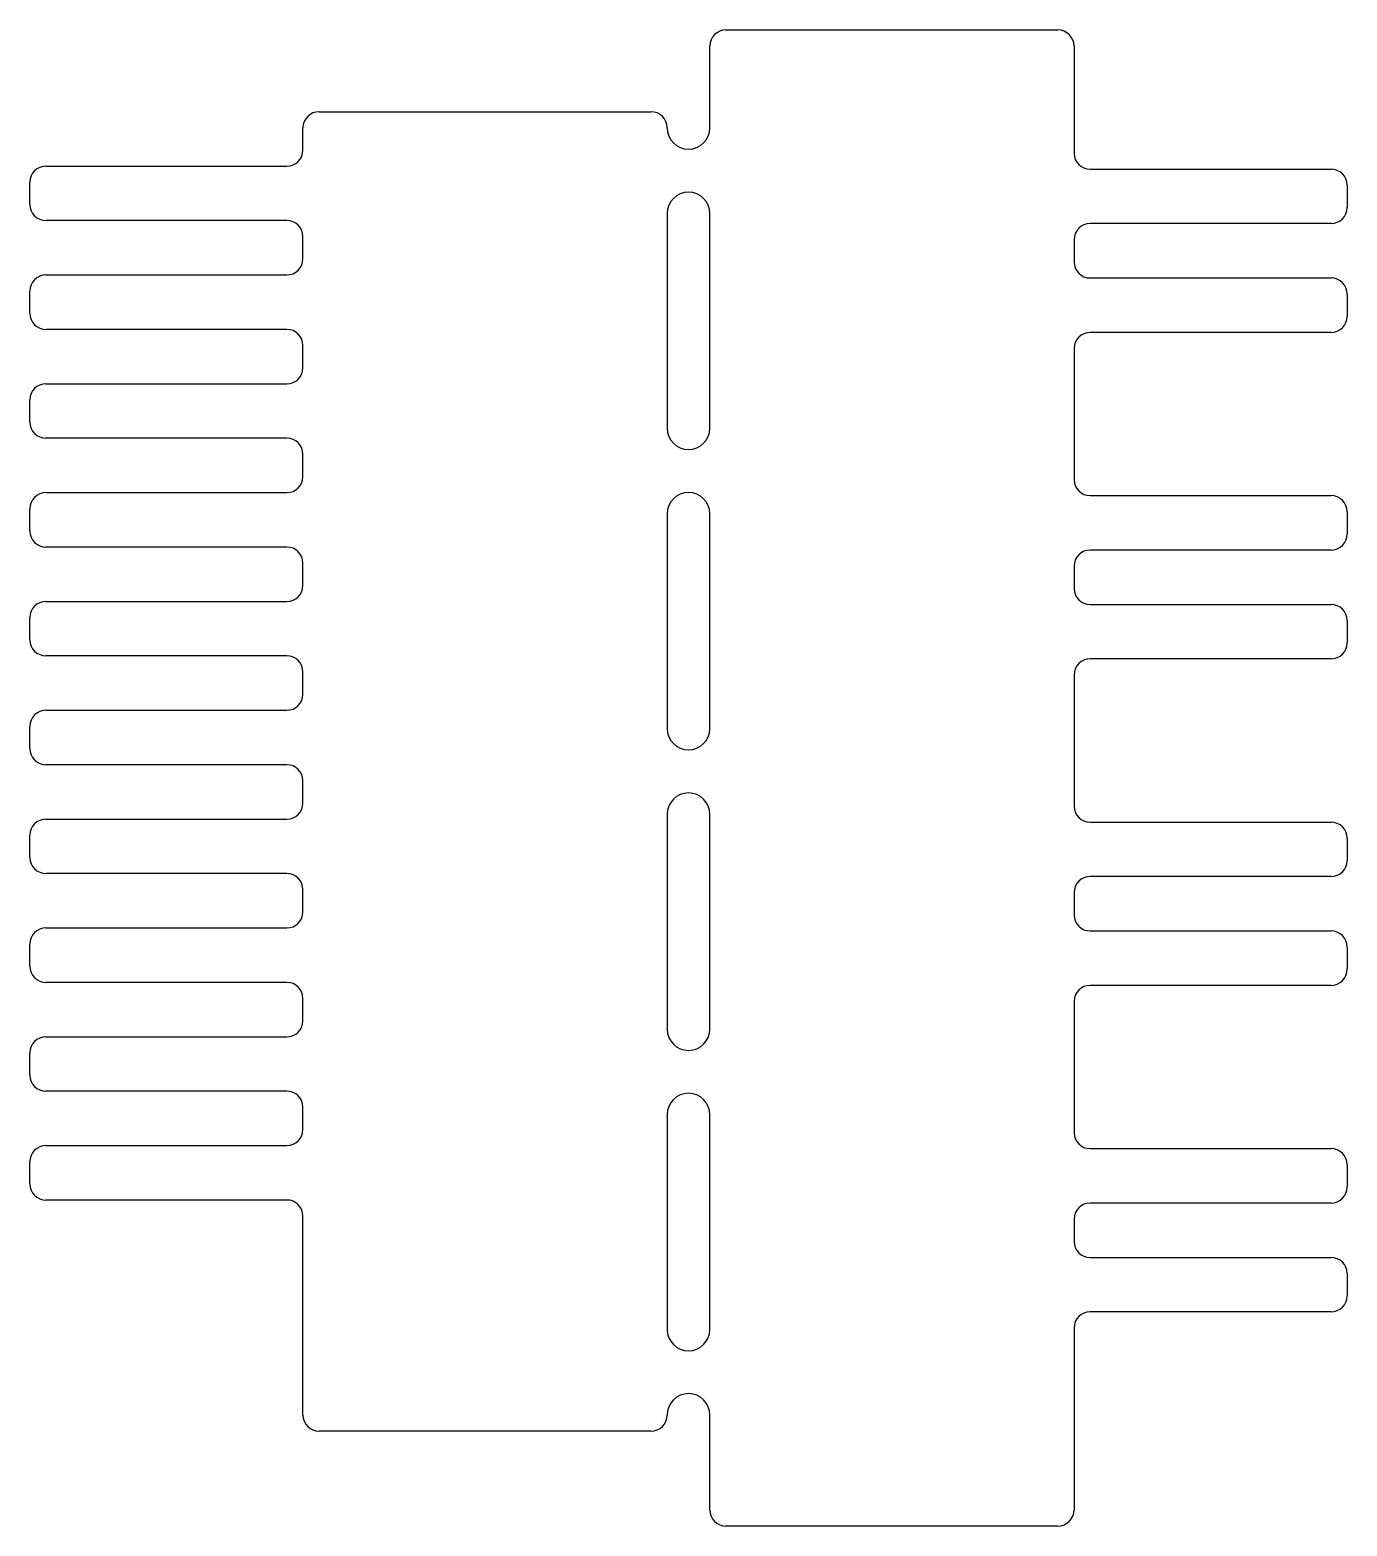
# Model space of a CAD drawing. Header units: millimetres. Extents: x -13.5 to 48, y -69.8 to 0.
import ezdxf

# ---------------------------------------------------------------- set-up
doc = ezdxf.new("R2010")
doc.units = ezdxf.units.MM

msp = doc.modelspace()

# ---------------------------------------------------------------- linework, layer by layer
at = {"color": 7, "linetype": 'Continuous', "lineweight": 25}
for p, q in [((19, 0), (34.5, 0)), ((18.25, -4.569), (18.25, -0.75)), ((35.25, -0.75), (35.25, -5.75)), ((0, -3.819), (15.5, -3.819)), ((-0.75, -5.609), (-0.75, -4.569)), ((-12.75, -6.359), (-1.5, -6.359)), ((36, -6.5), (47.25, -6.5)), ((-13.5, -8.149), (-13.5, -7.109)), ((48, -7.25), (48, -8.29)), ((-1.5, -8.899), (-12.75, -8.899)), ((16.25, -8.569), (16.25, -18.589)), ((18.25, -18.589), (18.25, -8.569)), ((47.25, -9.04), (36, -9.04)), ((-0.75, -10.689), (-0.75, -9.649)), ((35.25, -9.79), (35.25, -10.83)), ((-12.75, -11.439), (-1.5, -11.439)), ((36, -11.58), (47.25, -11.58)), ((-13.5, -13.229), (-13.5, -12.189)), ((48, -12.33), (48, -13.37)), ((-1.5, -13.979), (-12.75, -13.979)), ((47.25, -14.12), (36, -14.12)), ((-0.75, -15.769), (-0.75, -14.729)), ((35.25, -14.87), (35.25, -20.99)), ((-12.75, -16.519), (-1.5, -16.519)), ((-13.5, -18.309), (-13.5, -17.269)), ((-1.5, -19.059), (-12.75, -19.059)), ((-0.75, -20.849), (-0.75, -19.809)), ((-12.75, -21.599), (-1.5, -21.599)), ((36, -21.74), (47.25, -21.74)), ((-13.5, -23.389), (-13.5, -22.349)), ((16.25, -22.589), (16.25, -32.609)), ((18.25, -32.609), (18.25, -22.589)), ((48, -22.49), (48, -23.53)), ((-1.5, -24.139), (-12.75, -24.139)), ((47.25, -24.28), (36, -24.28)), ((-0.75, -25.929), (-0.75, -24.889)), ((35.25, -25.03), (35.25, -26.07)), ((-12.75, -26.679), (-1.5, -26.679)), ((36, -26.82), (47.25, -26.82)), ((-13.5, -28.469), (-13.5, -27.429)), ((48, -27.57), (48, -28.61)), ((-1.5, -29.219), (-12.75, -29.219)), ((-0.75, -31.009), (-0.75, -29.969)), ((47.25, -29.36), (36, -29.36)), ((35.25, -30.11), (35.25, -36.23)), ((-12.75, -31.759), (-1.5, -31.759)), ((-13.5, -33.549), (-13.5, -32.509)), ((-1.5, -34.299), (-12.75, -34.299)), ((-0.75, -36.089), (-0.75, -35.049)), ((-12.75, -36.839), (-1.5, -36.839)), ((16.25, -36.617), (16.25, -46.637)), ((18.25, -46.637), (18.25, -36.617)), ((36, -36.98), (47.25, -36.98)), ((-13.5, -38.629), (-13.5, -37.589)), ((48, -37.73), (48, -38.77)), ((-1.5, -39.379), (-12.75, -39.379)), ((47.25, -39.52), (36, -39.52)), ((-0.75, -41.169), (-0.75, -40.129)), ((35.25, -40.27), (35.25, -41.31)), ((-12.75, -41.919), (-1.5, -41.919)), ((36, -42.06), (47.25, -42.06)), ((-13.5, -43.709), (-13.5, -42.669)), ((48, -42.81), (48, -43.85)), ((-1.5, -44.459), (-12.75, -44.459)), ((47.25, -44.6), (36, -44.6)), ((-0.75, -46.249), (-0.75, -45.209)), ((35.25, -45.35), (35.25, -51.47)), ((-12.75, -46.999), (-1.5, -46.999)), ((-13.5, -48.789), (-13.5, -47.749)), ((-1.5, -49.539), (-12.75, -49.539)), ((-0.75, -51.329), (-0.75, -50.289)), ((16.25, -50.637), (16.25, -60.657)), ((18.25, -60.657), (18.25, -50.637)), ((-12.75, -52.079), (-1.5, -52.079)), ((36, -52.22), (47.25, -52.22)), ((-13.5, -53.869), (-13.5, -52.829)), ((48, -52.97), (48, -54.01)), ((-1.5, -54.619), (-12.75, -54.619)), ((47.25, -54.76), (36, -54.76)), ((-0.75, -64.657), (-0.75, -55.369)), ((35.25, -55.51), (35.25, -56.55)), ((36, -57.3), (47.25, -57.3)), ((48, -58.05), (48, -59.09)), ((47.25, -59.84), (36, -59.84)), ((35.25, -60.59), (35.25, -69.09)), ((18.25, -69.09), (18.25, -64.657)), ((15.5, -65.407), (0, -65.407)), ((34.5, -69.84), (19, -69.84))]:
    msp.add_line(p, q, dxfattribs=at)
for centre, radius, start, end in [((19, -0.75), 0.75, 90, 180), ((34.5, -0.75), 0.75, 0, 90), ((0, -4.569), 0.75, 90, 180), ((15.5, -4.569), 0.75, 0, 90), ((17.25, -4.569), 1, 180, 0), ((-1.5, -5.609), 0.75, 270, 360), ((36, -5.75), 0.75, 180, 270), ((-12.75, -7.109), 0.75, 90, 180), ((47.25, -7.25), 0.75, 0, 90), ((17.25, -8.569), 1, 0, 180), ((-12.75, -8.149), 0.75, 180, 270), ((47.25, -8.29), 0.75, 270, 0), ((-1.5, -9.649), 0.75, 0, 90), ((36, -9.79), 0.75, 90, 180), ((-1.5, -10.689), 0.75, 270, 0), ((36, -10.83), 0.75, 180, 270), ((-12.75, -12.189), 0.75, 90, 180), ((47.25, -12.33), 0.75, 0, 90), ((-12.75, -13.229), 0.75, 180, 270), ((47.25, -13.37), 0.75, 270, 0), ((-1.5, -14.729), 0.75, 0, 90), ((36, -14.87), 0.75, 90, 180), ((-1.5, -15.769), 0.75, 270, 0), ((-12.75, -17.269), 0.75, 90, 180), ((-12.75, -18.309), 0.75, 180, 270), ((17.25, -18.589), 1, 180, 0), ((-1.5, -19.809), 0.75, 0, 90), ((-1.5, -20.849), 0.75, 270, 0), ((-12.75, -22.349), 0.75, 90, 180), ((17.25, -22.589), 1, 0, 180), ((36, -20.99), 0.75, 180, 270), ((47.25, -22.49), 0.75, 0, 90), ((-12.75, -23.389), 0.75, 180, 270), ((47.25, -23.53), 0.75, 270, 0), ((-1.5, -24.889), 0.75, 0, 90), ((36, -25.03), 0.75, 90, 180), ((-1.5, -25.929), 0.75, 270, 0), ((36, -26.07), 0.75, 180, 270), ((-12.75, -27.429), 0.75, 90, 180), ((47.25, -27.57), 0.75, 0, 90), ((-12.75, -28.469), 0.75, 180, 270), ((47.25, -28.61), 0.75, 270, 0), ((-1.5, -29.969), 0.75, 0, 90), ((36, -30.11), 0.75, 90, 180), ((-1.5, -31.009), 0.75, 270, 0), ((-12.75, -32.509), 0.75, 90, 180), ((17.25, -32.609), 1, 180, 0), ((-12.75, -33.549), 0.75, 180, 270), ((-1.5, -35.049), 0.75, 0, 90), ((17.25, -36.617), 1, 0, 180), ((-1.5, -36.089), 0.75, 270, 0), ((36, -36.23), 0.75, 180, 270), ((-12.75, -37.589), 0.75, 90, 180), ((47.25, -37.73), 0.75, 0, 90), ((-12.75, -38.629), 0.75, 180, 270), ((47.25, -38.77), 0.75, 270, 0), ((-1.5, -40.129), 0.75, 0, 90), ((36, -40.27), 0.75, 90, 180), ((-1.5, -41.169), 0.75, 270, 0), ((36, -41.31), 0.75, 180, 270), ((-12.75, -42.669), 0.75, 90, 180), ((47.25, -42.81), 0.75, 0, 90), ((-12.75, -43.709), 0.75, 180, 270), ((47.25, -43.85), 0.75, 270, 0), ((-1.5, -45.209), 0.75, 360, 90), ((36, -45.35), 0.75, 90, 180), ((-1.5, -46.249), 0.75, 270, 360), ((17.25, -46.637), 1, 180, 0), ((-12.75, -47.749), 0.75, 90, 180), ((-12.75, -48.789), 0.75, 180, 270), ((-1.5, -50.289), 0.75, 0, 90), ((17.25, -50.637), 1, 0, 180), ((-1.5, -51.329), 0.75, 270, 0), ((36, -51.47), 0.75, 180, 270), ((-12.75, -52.829), 0.75, 90, 180), ((47.25, -52.97), 0.75, 0, 90), ((-12.75, -53.869), 0.75, 180, 270), ((47.25, -54.01), 0.75, 270, 0), ((-1.5, -55.369), 0.75, 0, 90), ((36, -55.51), 0.75, 90, 180), ((36, -56.55), 0.75, 180, 270), ((47.25, -58.05), 0.75, 0, 90), ((47.25, -59.09), 0.75, 270, 0), ((36, -60.59), 0.75, 90, 180), ((17.25, -60.657), 1, 180, 0), ((17.25, -64.657), 1, 0, 180), ((0, -64.657), 0.75, 180, 270), ((15.5, -64.657), 0.75, 270, 360), ((19, -69.09), 0.75, 180, 270), ((34.5, -69.09), 0.75, 270, 0)]:
    msp.add_arc(centre, radius, start, end, dxfattribs=at)

doc.saveas('drawing.dxf')
